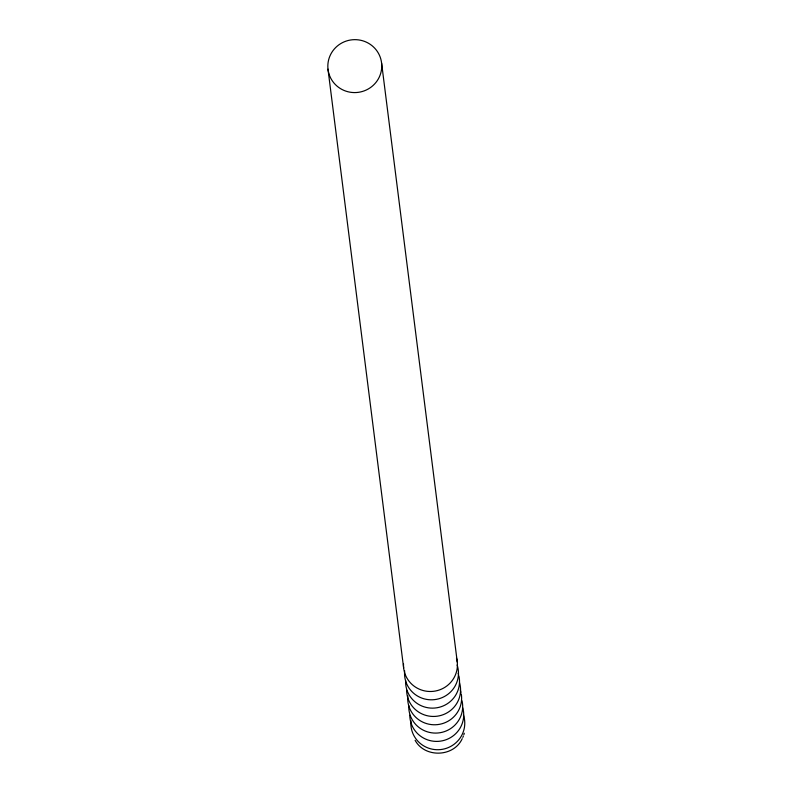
<?xml version="1.0" encoding="UTF-8"?>
<svg xmlns="http://www.w3.org/2000/svg" width="793" height="793" viewBox="0 0 793 793"><rect width="100%" height="100%" fill="white"/><g stroke="black" fill="none" stroke-linecap="round" stroke-linejoin="round"><path stroke-width="1.19" d="M463.826 734.824L464.292 733.247M462.825 737.401L463.36 736.122M462.23 738.65C453.824 757.206 424.77 758.158 415.106 740.295M381.602 63.103A26.982 26.466 -7.2 0 1 343.944 90.402A26.982 26.466 -7.2 0 1 338.839 44.854A26.982 26.466 -7.2 0 1 381.602 63.103L457.264 662.016M327.985 69.14L403.647 668.043M456.471 657.942A26.982 26.466 -7.2 0 1 433.394 691.327A26.982 26.466 -7.2 0 1 403.518 663.89M462.775 707.852A26.982 26.466 -7.2 0 1 440.402 741.148A26.982 26.466 -7.2 0 1 409.793 715.187M462.061 700.873A26.982 26.466 -7.2 0 1 437.944 732.99A26.982 26.466 -7.2 0 1 408.772 705.483M457.115 664.93A26.982 26.466 -7.2 0 1 434.445 699.644A26.982 26.466 -7.2 0 1 404.668 670.828M458.909 675.923A26.982 26.466 -7.2 0 1 434.792 708.04A26.982 26.466 -7.2 0 1 405.619 680.533M458.166 673.247A26.982 26.466 -7.2 0 1 458.572 674.575M461.278 693.915A26.982 26.466 -7.2 0 1 435.486 724.762A26.982 26.466 -7.2 0 1 407.82 695.778M460.267 689.89A26.982 26.466 -7.2 0 1 461.011 692.557M463.419 714.84A26.982 26.466 -7.2 0 1 440.749 749.554A26.982 26.466 -7.2 0 1 410.972 720.738M459.623 682.892A26.982 26.466 -7.2 0 1 437.25 716.198A26.982 26.466 -7.2 0 1 406.64 690.237"/></g></svg>
